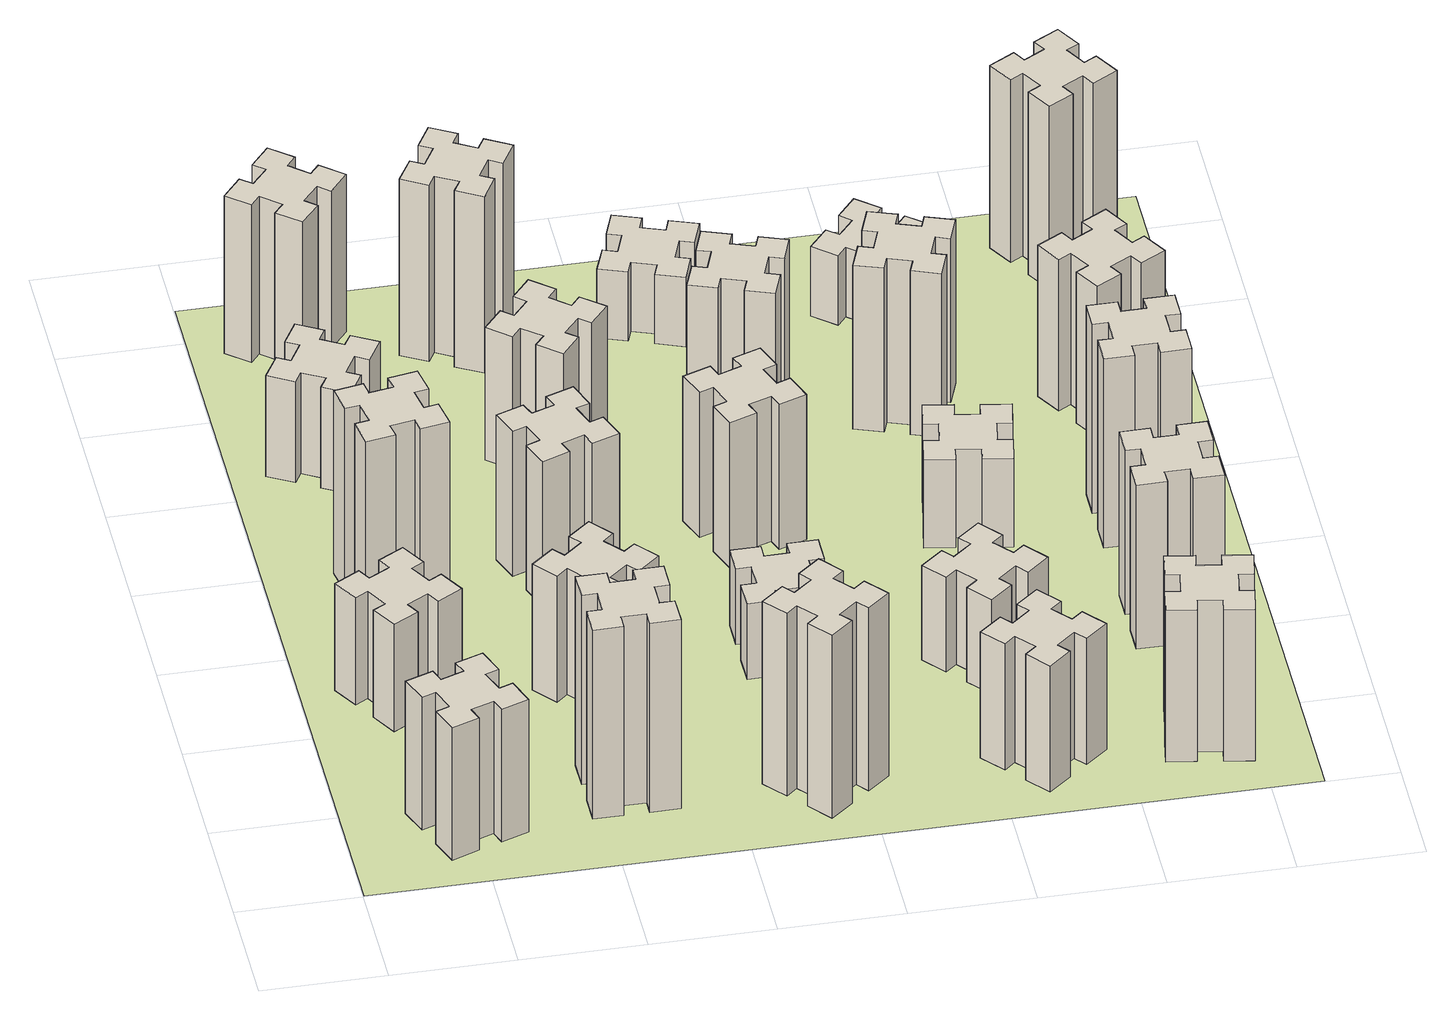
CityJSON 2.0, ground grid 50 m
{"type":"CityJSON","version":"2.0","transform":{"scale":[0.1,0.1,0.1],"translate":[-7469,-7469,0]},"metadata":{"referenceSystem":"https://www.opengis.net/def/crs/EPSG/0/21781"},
"CityObjects":{
"building1":{"type":"Building","attributes":{"class":"1000","function":"1000","usage":"1000","yearOfConstruction":2016,"roofType":"1000","measuredHeight":63,"storeysAboveGround":30,"storeysBelowGround":0},"geometry":[{"type":"Solid","lod":"1","boundaries":[[[[0,1,2,3,4,5,6,7,8,9,10,11,12,13,14,15,16,17,18,19]],[[17,16,20,21]],[[16,15,22,20]],[[15,14,23,22]],[[14,13,24,23]],[[13,12,25,24]],[[12,11,26,25]],[[11,10,27,26]],[[10,9,28,27]],[[9,8,29,28]],[[8,7,30,29]],[[7,6,31,30]],[[6,5,32,31]],[[5,4,33,32]],[[4,3,34,33]],[[3,2,35,34]],[[2,1,36,35]],[[1,0,37,36]],[[0,19,38,37]],[[19,18,39,38]],[[18,17,21,39]],[[24,25,26,27,28,29,30,31,32,33,34,35,36,37,38,39,21,20,22,23]]]]}]},
"building2":{"type":"Building","attributes":{"class":"1000","function":"1000","usage":"1000","yearOfConstruction":2016,"roofType":"1000","measuredHeight":51,"storeysAboveGround":30,"storeysBelowGround":0},"geometry":[{"type":"Solid","lod":"1","boundaries":[[[[40,41,42,43,44,45,46,47,48,49,50,51,52,53,54,55,56,57,58,59]],[[57,56,60,61]],[[56,55,62,60]],[[55,54,63,62]],[[54,53,64,63]],[[53,52,65,64]],[[52,51,66,65]],[[51,50,67,66]],[[50,49,68,67]],[[49,48,69,68]],[[48,47,70,69]],[[47,46,71,70]],[[46,45,72,71]],[[45,44,73,72]],[[44,43,74,73]],[[43,42,75,74]],[[42,41,76,75]],[[41,40,77,76]],[[40,59,78,77]],[[59,58,79,78]],[[58,57,61,79]],[[64,65,66,67,68,69,70,71,72,73,74,75,76,77,78,79,61,60,62,63]]]]}]},
"building3":{"type":"Building","attributes":{"class":"1000","function":"1000","usage":"1000","yearOfConstruction":2016,"roofType":"1000","measuredHeight":87,"storeysAboveGround":30,"storeysBelowGround":0},"geometry":[{"type":"Solid","lod":"1","boundaries":[[[[80,81,82,83,84,85,86,87,88,89,90,91,92,93,94,95,96,97,98,99]],[[97,96,100,101]],[[96,95,102,100]],[[95,94,103,102]],[[94,93,104,103]],[[93,92,105,104]],[[92,91,106,105]],[[91,90,107,106]],[[90,89,108,107]],[[89,88,109,108]],[[88,87,110,109]],[[87,86,111,110]],[[86,85,112,111]],[[85,84,113,112]],[[84,83,114,113]],[[83,82,115,114]],[[82,81,116,115]],[[81,80,117,116]],[[80,99,118,117]],[[99,98,119,118]],[[98,97,101,119]],[[104,105,106,107,108,109,110,111,112,113,114,115,116,117,118,119,101,100,102,103]]]]}]},
"building4":{"type":"Building","attributes":{"class":"1000","function":"1000","usage":"1000","yearOfConstruction":2016,"roofType":"1000","measuredHeight":48,"storeysAboveGround":30,"storeysBelowGround":0},"geometry":[{"type":"Solid","lod":"1","boundaries":[[[[120,121,122,123,124,125,126,127,128,129,130,131,132,133,134,135,136,137,138,139]],[[137,136,140,141]],[[136,135,142,140]],[[135,134,143,142]],[[134,133,144,143]],[[133,132,145,144]],[[132,131,146,145]],[[131,130,147,146]],[[130,129,148,147]],[[129,128,149,148]],[[128,127,150,149]],[[127,126,151,150]],[[126,125,152,151]],[[125,124,153,152]],[[124,123,154,153]],[[123,122,155,154]],[[122,121,156,155]],[[121,120,157,156]],[[120,139,158,157]],[[139,138,159,158]],[[138,137,141,159]],[[144,145,146,147,148,149,150,151,152,153,154,155,156,157,158,159,141,140,142,143]]]]}]},
"building5":{"type":"Building","attributes":{"class":"1000","function":"1000","usage":"1000","yearOfConstruction":2016,"roofType":"1000","measuredHeight":90,"storeysAboveGround":30,"storeysBelowGround":0},"geometry":[{"type":"Solid","lod":"1","boundaries":[[[[160,161,162,163,164,165,166,167,168,169,170,171,172,173,174,175,176,177,178,179]],[[177,176,180,181]],[[176,175,182,180]],[[175,174,183,182]],[[174,173,184,183]],[[173,172,185,184]],[[172,171,186,185]],[[171,170,187,186]],[[170,169,188,187]],[[169,168,189,188]],[[168,167,190,189]],[[167,166,191,190]],[[166,165,192,191]],[[165,164,193,192]],[[164,163,194,193]],[[163,162,195,194]],[[162,161,196,195]],[[161,160,197,196]],[[160,179,198,197]],[[179,178,199,198]],[[178,177,181,199]],[[184,185,186,187,188,189,190,191,192,193,194,195,196,197,198,199,181,180,182,183]]]]}]},
"building6":{"type":"Building","attributes":{"class":"1000","function":"1000","usage":"1000","yearOfConstruction":2016,"roofType":"1000","measuredHeight":75,"storeysAboveGround":30,"storeysBelowGround":0},"geometry":[{"type":"Solid","lod":"1","boundaries":[[[[200,201,202,203,204,205,206,207,208,209,210,211,212,213,214,215,216,217,218,219]],[[217,216,220,221]],[[216,215,222,220]],[[215,214,223,222]],[[214,213,224,223]],[[213,212,225,224]],[[212,211,226,225]],[[211,210,227,226]],[[210,209,228,227]],[[209,208,229,228]],[[208,207,230,229]],[[207,206,231,230]],[[206,205,232,231]],[[205,204,233,232]],[[204,203,234,233]],[[203,202,235,234]],[[202,201,236,235]],[[201,200,237,236]],[[200,219,238,237]],[[219,218,239,238]],[[218,217,221,239]],[[224,225,226,227,228,229,230,231,232,233,234,235,236,237,238,239,221,220,222,223]]]]}]},
"building7":{"type":"Building","attributes":{"class":"1000","function":"1000","usage":"1000","yearOfConstruction":2016,"roofType":"1000","measuredHeight":60,"storeysAboveGround":30,"storeysBelowGround":0},"geometry":[{"type":"Solid","lod":"1","boundaries":[[[[240,241,242,243,244,245,246,247,248,249,250,251,252,253,254,255,256,257,258,259]],[[257,256,260,261]],[[256,255,262,260]],[[255,254,263,262]],[[254,253,264,263]],[[253,252,265,264]],[[252,251,266,265]],[[251,250,267,266]],[[250,249,268,267]],[[249,248,269,268]],[[248,247,270,269]],[[247,246,271,270]],[[246,245,272,271]],[[245,244,273,272]],[[244,243,274,273]],[[243,242,275,274]],[[242,241,276,275]],[[241,240,277,276]],[[240,259,278,277]],[[259,258,279,278]],[[258,257,261,279]],[[264,265,266,267,268,269,270,271,272,273,274,275,276,277,278,279,261,260,262,263]]]]}]},
"building8":{"type":"Building","attributes":{"class":"1000","function":"1000","usage":"1000","yearOfConstruction":2016,"roofType":"1000","measuredHeight":69,"storeysAboveGround":30,"storeysBelowGround":0},"geometry":[{"type":"Solid","lod":"1","boundaries":[[[[280,281,282,283,284,285,286,287,288,289,290,291,292,293,294,295,296,297,298,299]],[[297,296,300,301]],[[296,295,302,300]],[[295,294,303,302]],[[294,293,304,303]],[[293,292,305,304]],[[292,291,306,305]],[[291,290,307,306]],[[290,289,308,307]],[[289,288,309,308]],[[288,287,310,309]],[[287,286,311,310]],[[286,285,312,311]],[[285,284,313,312]],[[284,283,314,313]],[[283,282,315,314]],[[282,281,316,315]],[[281,280,317,316]],[[280,299,318,317]],[[299,298,319,318]],[[298,297,301,319]],[[304,305,306,307,308,309,310,311,312,313,314,315,316,317,318,319,301,300,302,303]]]]}]},
"building9":{"type":"Building","attributes":{"class":"1000","function":"1000","usage":"1000","yearOfConstruction":2016,"roofType":"1000","measuredHeight":87,"storeysAboveGround":30,"storeysBelowGround":0},"geometry":[{"type":"Solid","lod":"1","boundaries":[[[[320,321,322,323,324,325,326,327,328,329,330,331,332,333,334,335,336,337,338,339]],[[337,336,340,341]],[[336,335,342,340]],[[335,334,343,342]],[[334,333,344,343]],[[333,332,345,344]],[[332,331,346,345]],[[331,330,347,346]],[[330,329,348,347]],[[329,328,349,348]],[[328,327,350,349]],[[327,326,351,350]],[[326,325,352,351]],[[325,324,353,352]],[[324,323,354,353]],[[323,322,355,354]],[[322,321,356,355]],[[321,320,357,356]],[[320,339,358,357]],[[339,338,359,358]],[[338,337,341,359]],[[344,345,346,347,348,349,350,351,352,353,354,355,356,357,358,359,341,340,342,343]]]]}]},
"building10":{"type":"Building","attributes":{"class":"1000","function":"1000","usage":"1000","yearOfConstruction":2016,"roofType":"1000","measuredHeight":63,"storeysAboveGround":30,"storeysBelowGround":0},"geometry":[{"type":"Solid","lod":"1","boundaries":[[[[360,361,362,363,364,365,366,367,368,369,370,371,372,373,374,375,376,377,378,379]],[[377,376,380,381]],[[376,375,382,380]],[[375,374,383,382]],[[374,373,384,383]],[[373,372,385,384]],[[372,371,386,385]],[[371,370,387,386]],[[370,369,388,387]],[[369,368,389,388]],[[368,367,390,389]],[[367,366,391,390]],[[366,365,392,391]],[[365,364,393,392]],[[364,363,394,393]],[[363,362,395,394]],[[362,361,396,395]],[[361,360,397,396]],[[360,379,398,397]],[[379,378,399,398]],[[378,377,381,399]],[[384,385,386,387,388,389,390,391,392,393,394,395,396,397,398,399,381,380,382,383]]]]}]},
"building11":{"type":"Building","attributes":{"class":"1000","function":"1000","usage":"1000","yearOfConstruction":2016,"roofType":"1000","measuredHeight":84,"storeysAboveGround":30,"storeysBelowGround":0},"geometry":[{"type":"Solid","lod":"1","boundaries":[[[[400,401,402,403,404,405,406,407,408,409,410,411,412,413,414,415,416,417,418,419]],[[417,416,420,421]],[[416,415,422,420]],[[415,414,423,422]],[[414,413,424,423]],[[413,412,425,424]],[[412,411,426,425]],[[411,410,427,426]],[[410,409,428,427]],[[409,408,429,428]],[[408,407,430,429]],[[407,406,431,430]],[[406,405,432,431]],[[405,404,433,432]],[[404,403,434,433]],[[403,402,435,434]],[[402,401,436,435]],[[401,400,437,436]],[[400,419,438,437]],[[419,418,439,438]],[[418,417,421,439]],[[424,425,426,427,428,429,430,431,432,433,434,435,436,437,438,439,421,420,422,423]]]]}]},
"building12":{"type":"Building","attributes":{"class":"1000","function":"1000","usage":"1000","yearOfConstruction":2016,"roofType":"1000","measuredHeight":36,"storeysAboveGround":30,"storeysBelowGround":0},"geometry":[{"type":"Solid","lod":"1","boundaries":[[[[440,441,442,443,444,445,446,447,448,449,450,451,452,453,454,455,456,457,458,459]],[[457,456,460,461]],[[456,455,462,460]],[[455,454,463,462]],[[454,453,464,463]],[[453,452,465,464]],[[452,451,466,465]],[[451,450,467,466]],[[450,449,468,467]],[[449,448,469,468]],[[448,447,470,469]],[[447,446,471,470]],[[446,445,472,471]],[[445,444,473,472]],[[444,443,474,473]],[[443,442,475,474]],[[442,441,476,475]],[[441,440,477,476]],[[440,459,478,477]],[[459,458,479,478]],[[458,457,461,479]],[[464,465,466,467,468,469,470,471,472,473,474,475,476,477,478,479,461,460,462,463]]]]}]},
"building13":{"type":"Building","attributes":{"class":"1000","function":"1000","usage":"1000","yearOfConstruction":2016,"roofType":"1000","measuredHeight":69,"storeysAboveGround":30,"storeysBelowGround":0},"geometry":[{"type":"Solid","lod":"1","boundaries":[[[[480,481,482,483,484,485,486,487,488,489,490,491,492,493,494,495,496,497,498,499]],[[497,496,500,501]],[[496,495,502,500]],[[495,494,503,502]],[[494,493,504,503]],[[493,492,505,504]],[[492,491,506,505]],[[491,490,507,506]],[[490,489,508,507]],[[489,488,509,508]],[[488,487,510,509]],[[487,486,511,510]],[[486,485,512,511]],[[485,484,513,512]],[[484,483,514,513]],[[483,482,515,514]],[[482,481,516,515]],[[481,480,517,516]],[[480,499,518,517]],[[499,498,519,518]],[[498,497,501,519]],[[504,505,506,507,508,509,510,511,512,513,514,515,516,517,518,519,501,500,502,503]]]]}]},
"building14":{"type":"Building","attributes":{"class":"1000","function":"1000","usage":"1000","yearOfConstruction":2016,"roofType":"1000","measuredHeight":78,"storeysAboveGround":30,"storeysBelowGround":0},"geometry":[{"type":"Solid","lod":"1","boundaries":[[[[520,521,522,523,524,525,526,527,528,529,530,531,532,533,534,535,536,537,538,539]],[[537,536,540,541]],[[536,535,542,540]],[[535,534,543,542]],[[534,533,544,543]],[[533,532,545,544]],[[532,531,546,545]],[[531,530,547,546]],[[530,529,548,547]],[[529,528,549,548]],[[528,527,550,549]],[[527,526,551,550]],[[526,525,552,551]],[[525,524,553,552]],[[524,523,554,553]],[[523,522,555,554]],[[522,521,556,555]],[[521,520,557,556]],[[520,539,558,557]],[[539,538,559,558]],[[538,537,541,559]],[[544,545,546,547,548,549,550,551,552,553,554,555,556,557,558,559,541,540,542,543]]]]}]},
"building15":{"type":"Building","attributes":{"class":"1000","function":"1000","usage":"1000","yearOfConstruction":2016,"roofType":"1000","measuredHeight":33,"storeysAboveGround":30,"storeysBelowGround":0},"geometry":[{"type":"Solid","lod":"1","boundaries":[[[[560,561,562,563,564,565,566,567,568,569,570,571,572,573,574,575,576,577,578,579]],[[577,576,580,581]],[[576,575,582,580]],[[575,574,583,582]],[[574,573,584,583]],[[573,572,585,584]],[[572,571,586,585]],[[571,570,587,586]],[[570,569,588,587]],[[569,568,589,588]],[[568,567,590,589]],[[567,566,591,590]],[[566,565,592,591]],[[565,564,593,592]],[[564,563,594,593]],[[563,562,595,594]],[[562,561,596,595]],[[561,560,597,596]],[[560,579,598,597]],[[579,578,599,598]],[[578,577,581,599]],[[584,585,586,587,588,589,590,591,592,593,594,595,596,597,598,599,581,580,582,583]]]]}]},
"building16":{"type":"Building","attributes":{"class":"1000","function":"1000","usage":"1000","yearOfConstruction":2016,"roofType":"1000","measuredHeight":60,"storeysAboveGround":30,"storeysBelowGround":0},"geometry":[{"type":"Solid","lod":"1","boundaries":[[[[600,601,602,603,604,605,606,607,608,609,610,611,612,613,614,615,616,617,618,619]],[[617,616,620,621]],[[616,615,622,620]],[[615,614,623,622]],[[614,613,624,623]],[[613,612,625,624]],[[612,611,626,625]],[[611,610,627,626]],[[610,609,628,627]],[[609,608,629,628]],[[608,607,630,629]],[[607,606,631,630]],[[606,605,632,631]],[[605,604,633,632]],[[604,603,634,633]],[[603,602,635,634]],[[602,601,636,635]],[[601,600,637,636]],[[600,619,638,637]],[[619,618,639,638]],[[618,617,621,639]],[[624,625,626,627,628,629,630,631,632,633,634,635,636,637,638,639,621,620,622,623]]]]}]},
"building17":{"type":"Building","attributes":{"class":"1000","function":"1000","usage":"1000","yearOfConstruction":2016,"roofType":"1000","measuredHeight":45,"storeysAboveGround":30,"storeysBelowGround":0},"geometry":[{"type":"Solid","lod":"1","boundaries":[[[[640,641,642,643,644,645,646,647,648,649,650,651,652,653,654,655,656,657,658,659]],[[657,656,660,661]],[[656,655,662,660]],[[655,654,663,662]],[[654,653,664,663]],[[653,652,665,664]],[[652,651,666,665]],[[651,650,667,666]],[[650,649,668,667]],[[649,648,669,668]],[[648,647,670,669]],[[647,646,671,670]],[[646,645,672,671]],[[645,644,673,672]],[[644,643,674,673]],[[643,642,675,674]],[[642,641,676,675]],[[641,640,677,676]],[[640,659,678,677]],[[659,658,679,678]],[[658,657,661,679]],[[664,665,666,667,668,669,670,671,672,673,674,675,676,677,678,679,661,660,662,663]]]]}]},
"building18":{"type":"Building","attributes":{"class":"1000","function":"1000","usage":"1000","yearOfConstruction":2016,"roofType":"1000","measuredHeight":42,"storeysAboveGround":30,"storeysBelowGround":0},"geometry":[{"type":"Solid","lod":"1","boundaries":[[[[680,681,682,683,684,685,686,687,688,689,690,691,692,693,694,695,696,697,698,699]],[[697,696,700,701]],[[696,695,702,700]],[[695,694,703,702]],[[694,693,704,703]],[[693,692,705,704]],[[692,691,706,705]],[[691,690,707,706]],[[690,689,708,707]],[[689,688,709,708]],[[688,687,710,709]],[[687,686,711,710]],[[686,685,712,711]],[[685,684,713,712]],[[684,683,714,713]],[[683,682,715,714]],[[682,681,716,715]],[[681,680,717,716]],[[680,699,718,717]],[[699,698,719,718]],[[698,697,701,719]],[[704,705,706,707,708,709,710,711,712,713,714,715,716,717,718,719,701,700,702,703]]]]}]},
"building19":{"type":"Building","attributes":{"class":"1000","function":"1000","usage":"1000","yearOfConstruction":2016,"roofType":"1000","measuredHeight":78,"storeysAboveGround":30,"storeysBelowGround":0},"geometry":[{"type":"Solid","lod":"1","boundaries":[[[[720,721,722,723,724,725,726,727,728,729,730,731,732,733,734,735,736,737,738,739]],[[737,736,740,741]],[[736,735,742,740]],[[735,734,743,742]],[[734,733,744,743]],[[733,732,745,744]],[[732,731,746,745]],[[731,730,747,746]],[[730,729,748,747]],[[729,728,749,748]],[[728,727,750,749]],[[727,726,751,750]],[[726,725,752,751]],[[725,724,753,752]],[[724,723,754,753]],[[723,722,755,754]],[[722,721,756,755]],[[721,720,757,756]],[[720,739,758,757]],[[739,738,759,758]],[[738,737,741,759]],[[744,745,746,747,748,749,750,751,752,753,754,755,756,757,758,759,741,740,742,743]]]]}]},
"building20":{"type":"Building","attributes":{"class":"1000","function":"1000","usage":"1000","yearOfConstruction":2016,"roofType":"1000","measuredHeight":72,"storeysAboveGround":30,"storeysBelowGround":0},"geometry":[{"type":"Solid","lod":"1","boundaries":[[[[760,761,762,763,764,765,766,767,768,769,770,771,772,773,774,775,776,777,778,779]],[[777,776,780,781]],[[776,775,782,780]],[[775,774,783,782]],[[774,773,784,783]],[[773,772,785,784]],[[772,771,786,785]],[[771,770,787,786]],[[770,769,788,787]],[[769,768,789,788]],[[768,767,790,789]],[[767,766,791,790]],[[766,765,792,791]],[[765,764,793,792]],[[764,763,794,793]],[[763,762,795,794]],[[762,761,796,795]],[[761,760,797,796]],[[760,779,798,797]],[[779,778,799,798]],[[778,777,781,799]],[[784,785,786,787,788,789,790,791,792,793,794,795,796,797,798,799,781,780,782,783]]]]}]},
"building21":{"type":"Building","attributes":{"class":"1000","function":"1000","usage":"1000","yearOfConstruction":2016,"roofType":"1000","measuredHeight":33,"storeysAboveGround":30,"storeysBelowGround":0},"geometry":[{"type":"Solid","lod":"1","boundaries":[[[[800,801,802,803,804,805,806,807,808,809,810,811,812,813,814,815,816,817,818,819]],[[817,816,820,821]],[[816,815,822,820]],[[815,814,823,822]],[[814,813,824,823]],[[813,812,825,824]],[[812,811,826,825]],[[811,810,827,826]],[[810,809,828,827]],[[809,808,829,828]],[[808,807,830,829]],[[807,806,831,830]],[[806,805,832,831]],[[805,804,833,832]],[[804,803,834,833]],[[803,802,835,834]],[[802,801,836,835]],[[801,800,837,836]],[[800,819,838,837]],[[819,818,839,838]],[[818,817,821,839]],[[824,825,826,827,828,829,830,831,832,833,834,835,836,837,838,839,821,820,822,823]]]]}]},
"building22":{"type":"Building","attributes":{"class":"1000","function":"1000","usage":"1000","yearOfConstruction":2016,"roofType":"1000","measuredHeight":78,"storeysAboveGround":30,"storeysBelowGround":0},"geometry":[{"type":"Solid","lod":"1","boundaries":[[[[840,841,842,843,844,845,846,847,848,849,850,851,852,853,854,855,856,857,858,859]],[[857,856,860,861]],[[856,855,862,860]],[[855,854,863,862]],[[854,853,864,863]],[[853,852,865,864]],[[852,851,866,865]],[[851,850,867,866]],[[850,849,868,867]],[[849,848,869,868]],[[848,847,870,869]],[[847,846,871,870]],[[846,845,872,871]],[[845,844,873,872]],[[844,843,874,873]],[[843,842,875,874]],[[842,841,876,875]],[[841,840,877,876]],[[840,859,878,877]],[[859,858,879,878]],[[858,857,861,879]],[[864,865,866,867,868,869,870,871,872,873,874,875,876,877,878,879,861,860,862,863]]]]}]},
"building23":{"type":"Building","attributes":{"class":"1000","function":"1000","usage":"1000","yearOfConstruction":2016,"roofType":"1000","measuredHeight":90,"storeysAboveGround":30,"storeysBelowGround":0},"geometry":[{"type":"Solid","lod":"1","boundaries":[[[[880,881,882,883,884,885,886,887,888,889,890,891,892,893,894,895,896,897,898,899]],[[897,896,900,901]],[[896,895,902,900]],[[895,894,903,902]],[[894,893,904,903]],[[893,892,905,904]],[[892,891,906,905]],[[891,890,907,906]],[[890,889,908,907]],[[889,888,909,908]],[[888,887,910,909]],[[887,886,911,910]],[[886,885,912,911]],[[885,884,913,912]],[[884,883,914,913]],[[883,882,915,914]],[[882,881,916,915]],[[881,880,917,916]],[[880,899,918,917]],[[899,898,919,918]],[[898,897,901,919]],[[904,905,906,907,908,909,910,911,912,913,914,915,916,917,918,919,901,900,902,903]]]]}]},
"building24":{"type":"Building","attributes":{"class":"1000","function":"1000","usage":"1000","yearOfConstruction":2016,"roofType":"1000","measuredHeight":72,"storeysAboveGround":30,"storeysBelowGround":0},"geometry":[{"type":"Solid","lod":"1","boundaries":[[[[920,921,922,923,924,925,926,927,928,929,930,931,932,933,934,935,936,937,938,939]],[[937,936,940,941]],[[936,935,942,940]],[[935,934,943,942]],[[934,933,944,943]],[[933,932,945,944]],[[932,931,946,945]],[[931,930,947,946]],[[930,929,948,947]],[[929,928,949,948]],[[928,927,950,949]],[[927,926,951,950]],[[926,925,952,951]],[[925,924,953,952]],[[924,923,954,953]],[[923,922,955,954]],[[922,921,956,955]],[[921,920,957,956]],[[920,939,958,957]],[[939,938,959,958]],[[938,937,941,959]],[[944,945,946,947,948,949,950,951,952,953,954,955,956,957,958,959,941,940,942,943]]]]}]},
"building25":{"type":"Building","attributes":{"class":"1000","function":"1000","usage":"1000","yearOfConstruction":2016,"roofType":"1000","measuredHeight":87,"storeysAboveGround":30,"storeysBelowGround":0},"geometry":[{"type":"Solid","lod":"1","boundaries":[[[[960,961,962,963,964,965,966,967,968,969,970,971,972,973,974,975,976,977,978,979]],[[977,976,980,981]],[[976,975,982,980]],[[975,974,983,982]],[[974,973,984,983]],[[973,972,985,984]],[[972,971,986,985]],[[971,970,987,986]],[[970,969,988,987]],[[969,968,989,988]],[[968,967,990,989]],[[967,966,991,990]],[[966,965,992,991]],[[965,964,993,992]],[[964,963,994,993]],[[963,962,995,994]],[[962,961,996,995]],[[961,960,997,996]],[[960,979,998,997]],[[979,978,999,998]],[[978,977,981,999]],[[984,985,986,987,988,989,990,991,992,993,994,995,996,997,998,999,981,980,982,983]]]]}]},
"landuse1":{"type":"LandUse","attributes":{"name":"plot1","function":"1010"},"geometry":[{"type":"MultiSurface","lod":"1","boundaries":[[[1000,1001,1002,1003]]]}]}
},
"vertices":[
[355,385,0],[389,291,0],[333,270,0],[374,157,0],[487,199,0],[466,255,0],[560,289,0],[580,233,0],[693,274,0],[652,387,0],[596,366,0],[562,460,0],[618,480,0],[577,593,0],[464,552,0],[485,496,0],[391,462,0],[370,518,0],[257,477,0],[299,364,0],[391,462,630],[370,518,630],[485,496,630],[464,552,630],[577,593,630],[618,480,630],[562,460,630],[596,366,630],[652,387,630],[693,274,630],[580,233,630],[560,289,630],[466,255,630],[487,199,630],[374,157,630],[333,270,630],[389,291,630],[355,385,630],[299,364,630],[257,477,630],
[255,1204,0],[305,1117,0],[253,1087,0],[313,983,0],[417,1043,0],[387,1095,0],[474,1145,0],[504,1093,0],[608,1153,0],[548,1257,0],[496,1227,0],[446,1314,0],[498,1344,0],[438,1448,0],[334,1388,0],[364,1336,0],[277,1286,0],[247,1338,0],[143,1278,0],[203,1174,0],[277,1286,510],[247,1338,510],[364,1336,510],[334,1388,510],[438,1448,510],[498,1344,510],[446,1314,510],[496,1227,510],[548,1257,510],[608,1153,510],[504,1093,510],[474,1145,510],[387,1095,510],[417,1043,510],[313,983,510],[253,1087,510],[305,1117,510],[255,1204,510],[203,1174,510],[143,1278,510],
[445,1738,0],[544,1756,0],[554,1697,0],[672,1717,0],[651,1836,0],[592,1825,0],[575,1924,0],[634,1934,0],[613,2052,0],[495,2031,0],[505,1972,0],[407,1955,0],[397,2014,0],[278,1993,0],[299,1875,0],[358,1885,0],[376,1787,0],[317,1777,0],[337,1658,0],[456,1679,0],[376,1787,870],[317,1777,870],[358,1885,870],[299,1875,870],[278,1993,870],[397,2014,870],[407,1955,870],[505,1972,870],[495,2031,870],[613,2052,870],[634,1934,870],[575,1924,870],[592,1825,870],[651,1836,870],[672,1717,870],[554,1697,870],[544,1756,870],[445,1738,870],[456,1679,870],[337,1658,870],
[277,2625,0],[364,2575,0],[334,2523,0],[438,2463,0],[498,2567,0],[446,2597,0],[496,2684,0],[548,2654,0],[608,2758,0],[504,2818,0],[474,2766,0],[387,2816,0],[417,2868,0],[313,2928,0],[253,2824,0],[305,2794,0],[255,2707,0],[203,2737,0],[143,2633,0],[247,2573,0],[255,2707,480],[203,2737,480],[305,2794,480],[253,2824,480],[313,2928,480],[417,2868,480],[387,2816,480],[474,2766,480],[504,2818,480],[608,2758,480],[548,2654,480],[496,2684,480],[446,2597,480],[498,2567,480],[438,2463,480],[334,2523,480],[364,2575,480],[277,2625,480],[247,2573,480],[143,2633,480],
[1165,585,0],[1065,585,0],[1065,645,0],[945,645,0],[945,525,0],[1005,525,0],[1005,425,0],[945,425,0],[945,305,0],[1065,305,0],[1065,365,0],[1165,365,0],[1165,305,0],[1285,305,0],[1285,425,0],[1225,425,0],[1225,525,0],[1285,525,0],[1285,645,0],[1165,645,0],[1225,525,900],[1285,525,900],[1225,425,900],[1285,425,900],[1285,305,900],[1165,305,900],[1165,365,900],[1065,365,900],[1065,305,900],[945,305,900],[945,425,900],[1005,425,900],[1005,525,900],[945,525,900],[945,645,900],[1065,645,900],[1065,585,900],[1165,585,900],[1165,645,900],[1285,645,900],
[484,3487,0],[408,3552,0],[446,3598,0],[354,3675,0],[277,3583,0],[323,3544,0],[259,3468,0],[213,3506,0],[136,3414,0],[228,3337,0],[266,3383,0],[343,3319,0],[304,3273,0],[396,3196,0],[473,3288,0],[427,3326,0],[492,3403,0],[538,3364,0],[615,3456,0],[523,3533,0],[492,3403,750],[538,3364,750],[427,3326,750],[473,3288,750],[396,3196,750],[304,3273,750],[343,3319,750],[266,3383,750],[228,3337,750],[136,3414,750],[213,3506,750],[259,3468,750],[323,3544,750],[277,3583,750],[354,3675,750],[446,3598,750],[408,3552,750],[484,3487,750],[523,3533,750],[615,3456,750],
[1148,999,0],[1224,1063,0],[1263,1017,0],[1355,1094,0],[1278,1186,0],[1232,1148,0],[1167,1224,0],[1213,1263,0],[1136,1355,0],[1044,1278,0],[1083,1232,0],[1006,1167,0],[968,1213,0],[876,1136,0],[953,1044,0],[999,1083,0],[1063,1006,0],[1017,968,0],[1094,876,0],[1186,953,0],[1063,1006,600],[1017,968,600],[999,1083,600],[953,1044,600],[876,1136,600],[968,1213,600],[1006,1167,600],[1083,1232,600],[1044,1278,600],[1136,1355,600],[1213,1263,600],[1167,1224,600],[1232,1148,600],[1278,1186,600],[1355,1094,600],[1263,1017,600],[1224,1063,600],[1148,999,600],[1186,953,600],[1094,876,600],
[1106,1735,0],[1200,1769,0],[1220,1713,0],[1333,1754,0],[1292,1867,0],[1236,1846,0],[1202,1940,0],[1258,1960,0],[1217,2073,0],[1104,2032,0],[1125,1976,0],[1031,1942,0],[1010,1998,0],[897,1957,0],[939,1844,0],[995,1865,0],[1029,1771,0],[973,1750,0],[1014,1637,0],[1127,1679,0],[1029,1771,690],[973,1750,690],[995,1865,690],[939,1844,690],[897,1957,690],[1010,1998,690],[1031,1942,690],[1125,1976,690],[1104,2032,690],[1217,2073,690],[1258,1960,690],[1202,1940,690],[1236,1846,690],[1292,1867,690],[1333,1754,690],[1220,1713,690],[1200,1769,690],[1106,1735,690],[1127,1679,690],[1014,1637,690],
[1823,492,0],[1746,427,0],[1708,473,0],[1616,396,0],[1693,304,0],[1739,343,0],[1803,266,0],[1757,228,0],[1834,136,0],[1926,213,0],[1888,259,0],[1964,323,0],[2003,277,0],[2095,354,0],[2018,446,0],[1972,408,0],[1907,484,0],[1953,523,0],[1876,615,0],[1784,538,0],[1907,484,870],[1953,523,870],[1972,408,870],[2018,446,870],[2095,354,870],[2003,277,870],[1964,323,870],[1888,259,870],[1926,213,870],[1834,136,870],[1757,228,870],[1803,266,870],[1739,343,870],[1693,304,870],[1616,396,870],[1708,473,870],[1746,427,870],[1823,492,870],[1784,538,870],[1876,615,870],
[1267,2486,0],[1332,2563,0],[1378,2524,0],[1455,2616,0],[1363,2693,0],[1324,2647,0],[1248,2712,0],[1286,2758,0],[1194,2835,0],[1117,2743,0],[1163,2704,0],[1099,2628,0],[1053,2666,0],[976,2574,0],[1068,2497,0],[1106,2543,0],[1183,2479,0],[1144,2433,0],[1236,2356,0],[1313,2448,0],[1183,2479,630],[1144,2433,630],[1106,2543,630],[1068,2497,630],[976,2574,630],[1053,2666,630],[1099,2628,630],[1163,2704,630],[1117,2743,630],[1194,2835,630],[1286,2758,630],[1248,2712,630],[1324,2647,630],[1363,2693,630],[1455,2616,630],[1378,2524,630],[1332,2563,630],[1267,2486,630],[1313,2448,630],[1236,2356,630],
[917,3265,0],[1004,3215,0],[974,3163,0],[1078,3103,0],[1138,3207,0],[1086,3237,0],[1136,3324,0],[1188,3294,0],[1248,3398,0],[1144,3458,0],[1114,3406,0],[1027,3456,0],[1057,3508,0],[953,3568,0],[893,3464,0],[945,3434,0],[895,3347,0],[843,3377,0],[783,3273,0],[887,3213,0],[895,3347,840],[843,3377,840],[945,3434,840],[893,3464,840],[953,3568,840],[1057,3508,840],[1027,3456,840],[1114,3406,840],[1144,3458,840],[1248,3398,840],[1188,3294,840],[1136,3324,840],[1086,3237,840],[1138,3207,840],[1078,3103,840],[974,3163,840],[1004,3215,840],[917,3265,840],[887,3213,840],[783,3273,840],
[1745,1265,0],[1745,1165,0],[1685,1165,0],[1685,1045,0],[1805,1045,0],[1805,1105,0],[1905,1105,0],[1905,1045,0],[2025,1045,0],[2025,1165,0],[1965,1165,0],[1965,1265,0],[2025,1265,0],[2025,1385,0],[1905,1385,0],[1905,1325,0],[1805,1325,0],[1805,1385,0],[1685,1385,0],[1685,1265,0],[1805,1325,360],[1805,1385,360],[1905,1325,360],[1905,1385,360],[2025,1385,360],[2025,1265,360],[1965,1265,360],[1965,1165,360],[2025,1165,360],[2025,1045,360],[1905,1045,360],[1905,1105,360],[1805,1105,360],[1805,1045,360],[1685,1045,360],[1685,1165,360],[1745,1165,360],[1745,1265,360],[1685,1265,360],[1685,1385,360],
[1846,1835,0],[1940,1869,0],[1960,1813,0],[2073,1854,0],[2032,1967,0],[1976,1946,0],[1942,2040,0],[1998,2060,0],[1957,2173,0],[1844,2132,0],[1865,2076,0],[1771,2042,0],[1750,2098,0],[1637,2057,0],[1679,1944,0],[1735,1965,0],[1769,1871,0],[1713,1850,0],[1754,1737,0],[1867,1779,0],[1769,1871,690],[1713,1850,690],[1735,1965,690],[1679,1944,690],[1637,2057,690],[1750,2098,690],[1771,2042,690],[1865,2076,690],[1844,2132,690],[1957,2173,690],[1998,2060,690],[1942,2040,690],[1976,1946,690],[2032,1967,690],[2073,1854,690],[1960,1813,690],[1940,1869,690],[1846,1835,690],[1867,1779,690],[1754,1737,690],
[2040,2682,0],[1946,2716,0],[1967,2772,0],[1854,2813,0],[1813,2700,0],[1869,2680,0],[1835,2586,0],[1779,2607,0],[1737,2494,0],[1850,2453,0],[1871,2509,0],[1965,2475,0],[1944,2419,0],[2057,2377,0],[2098,2490,0],[2042,2511,0],[2076,2605,0],[2132,2584,0],[2173,2697,0],[2060,2738,0],[2076,2605,780],[2132,2584,780],[2042,2511,780],[2098,2490,780],[2057,2377,780],[1944,2419,780],[1965,2475,780],[1871,2509,780],[1850,2453,780],[1737,2494,780],[1779,2607,780],[1835,2586,780],[1869,2680,780],[1813,2700,780],[1854,2813,780],[1967,2772,780],[1946,2716,780],[2040,2682,780],[2060,2738,780],[2173,2697,780],
[1671,3249,0],[1765,3215,0],[1744,3159,0],[1857,3117,0],[1898,3230,0],[1842,3251,0],[1876,3345,0],[1932,3324,0],[1973,3437,0],[1860,3478,0],[1840,3422,0],[1746,3456,0],[1767,3512,0],[1654,3553,0],[1613,3440,0],[1669,3420,0],[1635,3326,0],[1579,3347,0],[1537,3234,0],[1650,3193,0],[1635,3326,330],[1579,3347,330],[1669,3420,330],[1613,3440,330],[1654,3553,330],[1767,3512,330],[1746,3456,330],[1840,3422,330],[1860,3478,330],[1973,3437,330],[1932,3324,330],[1876,3345,330],[1842,3251,330],[1898,3230,330],[1857,3117,330],[1744,3159,330],[1765,3215,330],[1671,3249,330],[1650,3193,330],[1537,3234,330],
[2728,259,0],[2804,323,0],[2843,277,0],[2935,354,0],[2858,446,0],[2812,408,0],[2747,484,0],[2793,523,0],[2716,615,0],[2624,538,0],[2663,492,0],[2586,427,0],[2548,473,0],[2456,396,0],[2533,304,0],[2579,343,0],[2643,266,0],[2597,228,0],[2674,136,0],[2766,213,0],[2643,266,600],[2597,228,600],[2579,343,600],[2533,304,600],[2456,396,600],[2548,473,600],[2586,427,600],[2663,492,600],[2624,538,600],[2716,615,600],[2793,523,600],[2747,484,600],[2812,408,600],[2858,446,600],[2935,354,600],[2843,277,600],[2804,323,600],[2728,259,600],[2766,213,600],[2674,136,600],
[2563,1132,0],[2486,1067,0],[2448,1113,0],[2356,1036,0],[2433,944,0],[2479,983,0],[2543,906,0],[2497,868,0],[2574,776,0],[2666,853,0],[2628,899,0],[2704,963,0],[2743,917,0],[2835,994,0],[2758,1086,0],[2712,1048,0],[2647,1124,0],[2693,1163,0],[2616,1255,0],[2524,1178,0],[2647,1124,450],[2693,1163,450],[2712,1048,450],[2758,1086,450],[2835,994,450],[2743,917,450],[2704,963,450],[2628,899,450],[2666,853,450],[2574,776,450],[2497,868,450],[2543,906,450],[2479,983,450],[2433,944,450],[2356,1036,450],[2448,1113,450],[2486,1067,450],[2563,1132,450],[2524,1178,450],[2616,1255,450],
[2627,1756,0],[2725,1738,0],[2715,1679,0],[2833,1658,0],[2854,1777,0],[2795,1787,0],[2812,1885,0],[2871,1875,0],[2892,1993,0],[2774,2014,0],[2764,1955,0],[2665,1972,0],[2676,2031,0],[2557,2052,0],[2537,1934,0],[2596,1924,0],[2578,1825,0],[2519,1836,0],[2498,1717,0],[2617,1697,0],[2578,1825,420],[2519,1836,420],[2596,1924,420],[2537,1934,420],[2557,2052,420],[2676,2031,420],[2665,1972,420],[2764,1955,420],[2774,2014,420],[2892,1993,420],[2871,1875,420],[2812,1885,420],[2795,1787,420],[2854,1777,420],[2833,1658,420],[2715,1679,420],[2725,1738,420],[2627,1756,420],[2617,1697,420],[2498,1717,420],
[2511,2509,0],[2605,2475,0],[2584,2419,0],[2697,2377,0],[2738,2490,0],[2682,2511,0],[2716,2605,0],[2772,2584,0],[2813,2697,0],[2700,2738,0],[2680,2682,0],[2586,2716,0],[2607,2772,0],[2494,2813,0],[2453,2700,0],[2509,2680,0],[2475,2586,0],[2419,2607,0],[2377,2494,0],[2490,2453,0],[2475,2586,780],[2419,2607,780],[2509,2680,780],[2453,2700,780],[2494,2813,780],[2607,2772,780],[2586,2716,780],[2680,2682,780],[2700,2738,780],[2813,2697,780],[2772,2584,780],[2716,2605,780],[2682,2511,780],[2738,2490,780],[2697,2377,780],[2584,2419,780],[2605,2475,780],[2511,2509,780],[2490,2453,780],[2377,2494,780],
[3236,444,0],[3218,345,0],[3159,356,0],[3138,237,0],[3257,217,0],[3267,276,0],[3365,258,0],[3355,199,0],[3473,178,0],[3494,297,0],[3435,307,0],[3452,405,0],[3511,395,0],[3532,513,0],[3414,534,0],[3404,475,0],[3305,492,0],[3316,551,0],[3197,572,0],[3177,454,0],[3305,492,720],[3316,551,720],[3404,475,720],[3414,534,720],[3532,513,720],[3511,395,720],[3452,405,720],[3435,307,720],[3494,297,720],[3473,178,720],[3355,199,720],[3365,258,720],[3267,276,720],[3257,217,720],[3138,237,720],[3159,356,720],[3218,345,720],[3236,444,720],[3177,454,720],[3197,572,720],
[2543,3344,0],[2479,3268,0],[2433,3306,0],[2356,3214,0],[2448,3137,0],[2486,3183,0],[2563,3119,0],[2524,3073,0],[2616,2996,0],[2693,3088,0],[2647,3126,0],[2712,3203,0],[2758,3164,0],[2835,3256,0],[2743,3333,0],[2704,3287,0],[2628,3352,0],[2666,3398,0],[2574,3475,0],[2497,3383,0],[2628,3352,330],[2666,3398,330],[2704,3287,330],[2743,3333,330],[2835,3256,330],[2758,3164,330],[2712,3203,330],[2647,3126,330],[2693,3088,330],[2616,2996,330],[2524,3073,330],[2563,3119,330],[2486,3183,330],[2448,3137,330],[2356,3214,330],[2433,3306,330],[2479,3268,330],[2543,3344,330],[2497,3383,330],[2574,3475,330],
[3285,1005,0],[3385,1005,0],[3385,945,0],[3505,945,0],[3505,1065,0],[3445,1065,0],[3445,1165,0],[3505,1165,0],[3505,1285,0],[3385,1285,0],[3385,1225,0],[3285,1225,0],[3285,1285,0],[3165,1285,0],[3165,1165,0],[3225,1165,0],[3225,1065,0],[3165,1065,0],[3165,945,0],[3285,945,0],[3225,1065,780],[3165,1065,780],[3225,1165,780],[3165,1165,780],[3165,1285,780],[3285,1285,780],[3285,1225,780],[3385,1225,780],[3385,1285,780],[3505,1285,780],[3505,1165,780],[3445,1165,780],[3445,1065,780],[3505,1065,780],[3505,945,780],[3385,945,780],[3385,1005,780],[3285,1005,780],[3285,945,780],[3165,945,780],
[3225,1805,0],[3225,1705,0],[3165,1705,0],[3165,1585,0],[3285,1585,0],[3285,1645,0],[3385,1645,0],[3385,1585,0],[3505,1585,0],[3505,1705,0],[3445,1705,0],[3445,1805,0],[3505,1805,0],[3505,1925,0],[3385,1925,0],[3385,1865,0],[3285,1865,0],[3285,1925,0],[3165,1925,0],[3165,1805,0],[3285,1865,900],[3285,1925,900],[3385,1865,900],[3385,1925,900],[3505,1925,900],[3505,1805,900],[3445,1805,900],[3445,1705,900],[3505,1705,900],[3505,1585,900],[3385,1585,900],[3385,1645,900],[3285,1645,900],[3285,1585,900],[3165,1585,900],[3165,1705,900],[3225,1705,900],[3225,1805,900],[3165,1805,900],[3165,1925,900],
[3456,2507,0],[3406,2594,0],[3458,2624,0],[3398,2728,0],[3294,2668,0],[3324,2616,0],[3237,2566,0],[3207,2618,0],[3103,2558,0],[3163,2454,0],[3215,2484,0],[3265,2397,0],[3213,2367,0],[3273,2263,0],[3377,2323,0],[3347,2375,0],[3434,2425,0],[3464,2373,0],[3568,2433,0],[3508,2537,0],[3434,2425,720],[3464,2373,720],[3347,2375,720],[3377,2323,720],[3273,2263,720],[3213,2367,720],[3265,2397,720],[3215,2484,720],[3163,2454,720],[3103,2558,720],[3207,2618,720],[3237,2566,720],[3324,2616,720],[3294,2668,720],[3398,2728,720],[3458,2624,720],[3406,2594,720],[3456,2507,720],[3508,2537,720],[3568,2433,720],
[3456,3447,0],[3406,3534,0],[3458,3564,0],[3398,3668,0],[3294,3608,0],[3324,3556,0],[3237,3506,0],[3207,3558,0],[3103,3498,0],[3163,3394,0],[3215,3424,0],[3265,3337,0],[3213,3307,0],[3273,3203,0],[3377,3263,0],[3347,3315,0],[3434,3365,0],[3464,3313,0],[3568,3373,0],[3508,3477,0],[3434,3365,870],[3464,3313,870],[3347,3315,870],[3377,3263,870],[3273,3203,870],[3213,3307,870],[3265,3337,870],[3215,3424,870],[3163,3394,870],[3103,3498,870],[3207,3558,870],[3237,3506,870],[3324,3556,870],[3294,3608,870],[3398,3668,870],[3458,3564,870],[3406,3534,870],[3456,3447,870],[3508,3477,870],[3568,3373,870],
[5,3705,0],[3705,3705,0],[3705,5,0],[5,5,0]
]}
